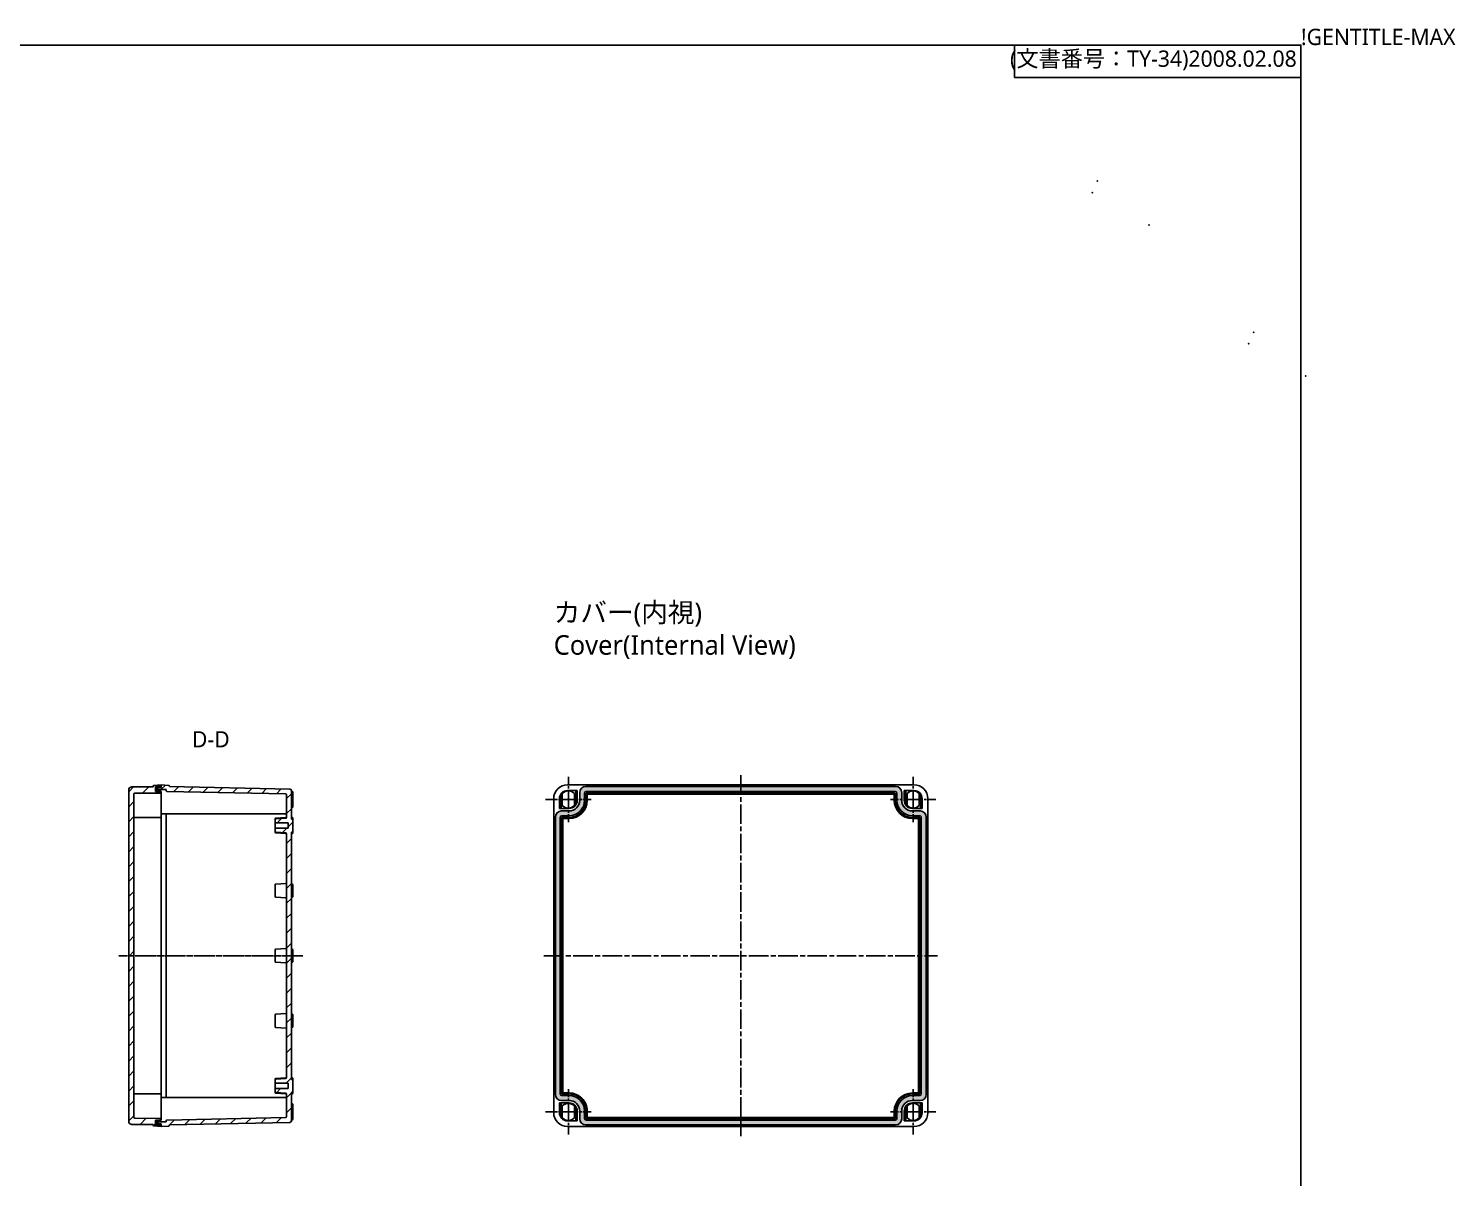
# Model space of a CAD drawing. Header units: millimetres. Extents: x -343 to 4465, y -1120 to 2065.
# Drawn here: x 2467 to 3344, y 424 to 1130 of the extents above; entities that cross this region are included whole.
import ezdxf

# ---------------------------------------------------------------- set-up
doc = ezdxf.new("R2010")
doc.units = ezdxf.units.MM
for name, pattern in [('AM_ISO08W050', [18, 12, -1.5, 3, -1.5]), ('AM_ISO08W050x2', [9, 6, -0.75, 1.5, -0.75]), ('CENTER', [2, 1.25, -0.25, 0.25, -0.25])]:
    doc.linetypes.add(name, pattern=pattern)
for name, color, linetype, lineweight in [('AM_10', 7, 'AM_ISO08W050', 50), ('AM_5', 3, 'Continuous', 25), ('AM_7', 4, 'AM_ISO08W050', 25), ('AM_8', 1, 'Continuous', 25), ('ｶﾞｽｹｯﾄ', 5, 'Continuous', 25), ('ﾄｯﾌﾟｶﾊﾞｰ', 7, 'Continuous', 25), ('ﾎﾞﾃﾞｨｰ', 2, 'Continuous', 25)]:
    doc.layers.add(name, color=color, linetype=linetype, lineweight=lineweight)
doc.styles.add('QCADDimTextStyle', font='')
doc.styles.get('QCADDimTextStyle').set_extended_font_data('Noto Sans JP')
pattern_1 = [(45, (-0.2999999999997307, -19.99999999998716), (-4.596194077712559, 4.59619407771256), [])]

# ---------------------------------------------------------------- blocks, each defined once
blk = doc.blocks.new('*S35')
at = {"layer": 'AM_10', "color": 7, "linetype": 'CENTER'}
for p, q in [((2253.300000000003, 685.2585850113971), (2253.300000000003, 665.2585850113971)), ((2253.300000000003, 435.2585850113971), (2253.300000000003, 455.2585850113971))]:
    blk.add_line(p, q, dxfattribs=at)
at = {"layer": 'AM_10', "color": 7, "linetype": 'AM_ISO08W050'}
for p, q in [((2263.300000000003, 675.2585850113971), (2273.300000000003, 675.2585850113971)), ((2263.300000000003, 445.2585850113971), (2273.300000000003, 445.2585850113971))]:
    blk.add_line(p, q, dxfattribs=at)
at = {"layer": 'AM_10', "color": 1, "linetype": 'CENTER'}
blk.add_line((2253.300000000003, 665.2585850113971), (2253.300000000003, 455.2585850113971), dxfattribs=at)
at = {"layer": 'AM_10', "color": 7, "linetype": 'Continuous'}
for points in [[(2263.300000000003, 676.5751099813972), (2263.300000000003, 673.942060041397), (2253.300000000003, 675.2585850113971)], [(2263.300000000003, 443.9420600413972), (2263.300000000003, 446.5751099813971), (2253.300000000003, 445.2585850113971)]]:
    blk.add_trace(points, dxfattribs=at)
at = {"layer": 'AM_10', "color": 7, "char_height": 10, "attachment_point": 5, "style": 'QCADDimTextStyle'}
for s, insert in [('D-D', (2578.800000000003, 693.2585850113946)), ('D', (2281.154315472397, 675.2585850113971)), ('D', (2281.154315472397, 445.2585850113971))]:
    blk.add_mtext(s, dxfattribs=dict(at, insert=insert))
blk = doc.blocks.new('TK-A3')
for p, q in [((359, 280), (359, 275)), ((359, 275), (403, 275))]:
    blk.add_line(p, q)
blk.add_lwpolyline([(0, 0), (403, 0), (403, 280), (0, 280.0000000000001)], close=True)
at = {"style": 'QCADDimTextStyle'}
blk.add_text('!GENTITLE-MAX', height=2.5, dxfattribs=at).set_placement((403, 280))
at = {"insert": (402.3592953827349, 276.108542987227), "char_height": 2.5, "width": 43.07840397728298, "attachment_point": 9, "style": 'QCADDimTextStyle'}
blk.add_mtext('(文書番号：TY-34)2008.02.08', dxfattribs=at)
blk = doc.blocks.new('*S36')
at = {"layer": 'AM_10', "color": 7, "linetype": 'CENTER'}
for p, q in [((2253.300000000003, 685.2585850113971), (2253.300000000003, 665.2585850113971)), ((2253.300000000003, 435.2585850113971), (2253.300000000003, 455.2585850113971))]:
    blk.add_line(p, q, dxfattribs=at)
at = {"layer": 'AM_10', "color": 7, "linetype": 'AM_ISO08W050'}
for p, q in [((2263.300000000003, 675.2585850113971), (2273.300000000003, 675.2585850113971)), ((2263.300000000003, 445.2585850113971), (2273.300000000003, 445.2585850113971))]:
    blk.add_line(p, q, dxfattribs=at)
at = {"layer": 'AM_10', "color": 1, "linetype": 'CENTER'}
blk.add_line((2253.300000000003, 665.2585850113971), (2253.300000000003, 455.2585850113971), dxfattribs=at)
at = {"layer": 'AM_10', "color": 7, "linetype": 'Continuous'}
for points in [[(2263.300000000003, 676.5751099813972), (2263.300000000003, 673.942060041397), (2253.300000000003, 675.2585850113971)], [(2263.300000000003, 443.9420600413972), (2263.300000000003, 446.5751099813971), (2253.300000000003, 445.2585850113971)]]:
    blk.add_trace(points, dxfattribs=at)
at = {"layer": 'AM_10', "color": 7, "char_height": 10, "attachment_point": 5, "style": 'QCADDimTextStyle'}
for s, insert in [('D-D', (2578.800000000003, 693.2585850113946)), ('D', (2281.154315472397, 675.2585850113971)), ('D', (2281.154315472397, 445.2585850113971))]:
    blk.add_mtext(s, dxfattribs=dict(at, insert=insert))

msp = doc.modelspace()

# ---------------------------------------------------------------- hatches: boundary and pattern name
at = {"layer": 'AM_8', "transparency": 33554687}
h = msp.add_hatch(dxfattribs=at)
h.set_pattern_fill('_U', color=256, scale=6.5, angle=45, style=0, pattern_type=0)
h.set_pattern_definition(pattern_1)
edge = h.paths.add_edge_path(flags=0)
edge.add_line((2531.500000000003, 560.2585850114262), (2528.300000000003, 560.2585850113946))
edge.add_line((2528.300000000003, 560.2585850113946), (2528.300000000003, 661.9600840496624))
edge.add_arc((2530.300000000003, 661.9600840496624), 2, 90.43386892692058, 180, ccw=False)
edge.add_line((2530.284855262148, 663.9600267080692), (2543.299999999533, 664.05858501141))
edge.add_line((2543.299999999533, 664.05858501141), (2543.300000000752, 664.3566135914272))
edge.add_arc((2543.800000000751, 664.3566135893823), 0.4999999999995453, 95.0796078596594, 179.9999997656604, ccw=False)
edge.add_line((2543.755730105612, 664.8546499097284), (2548.300000000005, 665.2585850114264))
edge.add_line((2548.300000000005, 665.2585850114264), (2548.300000000003, 664.2585850114106))
edge.add_line((2548.300000000003, 664.2585850114106), (2544.799999999062, 664.2585850114101))
edge.add_line((2544.799999999062, 664.2585850114101), (2544.799999999532, 661.2585850114264))
edge.add_line((2544.799999999532, 661.2585850114264), (2548.300000000003, 661.2585850114264))
edge.add_line((2548.300000000003, 661.2585850114264), (2548.300000000003, 660.2585850114264))
edge.add_line((2548.300000000003, 660.2585850114264), (2531.996213815539, 660.1351231877621))
edge.add_arc((2532.000000000003, 659.6351375231604), 0.4999999999999937, 90.43386892694666, 180)
edge.add_line((2531.500000000003, 659.6351375231604), (2531.500000000003, 560.2585850114262))
h = msp.add_hatch(dxfattribs=at)
h.set_pattern_fill('_U', color=256, scale=6.5, angle=45, style=0, pattern_type=0)
h.set_pattern_definition(pattern_1)
edge = h.paths.add_edge_path(flags=0)
edge.add_line((2625.300000000003, 560.258585011426), (2625.300000000004, 635.2930254097259))
edge.add_arc((2624.800000000004, 635.2930254097262), 0.4999999999990905, 0, 85.9143832201458)
edge.add_line((2624.835623524997, 635.7917547596408), (2618.764376475009, 636.2254152632111))
edge.add_arc((2618.800000000002, 636.7241446131254), 0.4999999999987986, 179.9999999998175, 265.914383220143, ccw=False)
edge.add_line((2618.300000000003, 636.724144613127), (2618.300000000004, 638.5585850114262))
edge.add_line((2618.300000000004, 638.5585850114262), (2626.300000000004, 638.5585850114262))
edge.add_line((2626.300000000004, 638.5585850114262), (2626.300000000004, 641.9585850114263))
edge.add_line((2626.300000000004, 641.9585850114263), (2618.300000000004, 641.9585850114263))
edge.add_line((2618.300000000004, 641.9585850114263), (2618.300000000004, 643.7930254097203))
edge.add_arc((2618.800000000012, 643.7930254097176), 0.5000000000086402, 94.08561678092423, 179.9999999996874, ccw=False)
edge.add_line((2618.764376475009, 644.2917547596411), (2624.835623524997, 644.7254152632113))
edge.add_arc((2624.799999999999, 645.2241446131314), 0.5000000000050842, 274.0856167804325, 360)
edge.add_line((2625.300000000004, 645.2241446131314), (2625.300000000004, 659.1800897730676))
edge.add_arc((2624.800000000004, 659.1800897730676), 0.5, 0, 88.76136532909692)
edge.add_line((2624.810808284703, 659.6799729403996), (2551.789191715303, 661.2588187040521))
edge.add_arc((2551.800000000002, 661.7587018713832), 0.4999999999990535, 179.9999999998567, 268.76136532919884, ccw=False)
edge.add_line((2551.300000000003, 661.7587018713845), (2551.300000000003, 662.3585850114099))
edge.add_line((2551.300000000003, 662.3585850114099), (2546.300000000003, 662.3585850114263))
edge.add_line((2546.300000000003, 662.3585850114263), (2546.300000000003, 663.5585850114265))
edge.add_line((2546.300000000003, 663.5585850114265), (2548.300000000003, 663.5585850114265))
edge.add_line((2548.300000000003, 663.5585850114265), (2548.300000000003, 665.2585850114264))
edge.add_line((2548.300000000003, 665.2585850114264), (2552.8332595048, 664.9563677110585))
edge.add_arc((2552.799999999533, 664.4574751321309), 0.4999999999995814, 0, 86.18592516513422, ccw=False)
edge.add_line((2553.299999999533, 664.4574751321309), (2553.299999999532, 664.30858501141))
edge.add_line((2553.299999999532, 664.30858501141), (2627.321616569401, 662.7081176261257))
edge.add_arc((2627.300000000003, 661.7083512914618), 0.999999999999955, 0, 88.76136532912301, ccw=False)
edge.add_line((2628.300000000003, 661.7083512914618), (2628.300000000003, 644.258585011426))
edge.add_line((2628.300000000003, 644.258585011426), (2628.800000000003, 644.2585850114259))
edge.add_arc((2628.800000000001, 643.758585011424), 0.500000000001819, 0, 89.99999999984368, ccw=False)
edge.add_line((2629.300000000003, 643.758585011424), (2629.300000000003, 636.7585850114258))
edge.add_arc((2628.800000000003, 636.7585850114257), 0.5, 270, 360, ccw=False)
edge.add_line((2628.800000000003, 636.2585850114257), (2628.300000000003, 636.258585011426))
edge.add_line((2628.300000000003, 636.258585011426), (2628.300000000003, 560.258585011426))
edge.add_line((2628.300000000003, 560.258585011426), (2625.300000000003, 560.258585011426))
h = msp.add_hatch(dxfattribs=at)
h.set_pattern_fill('_U', color=256, scale=6.5, angle=45, style=0, pattern_type=0)
h.set_pattern_definition(pattern_1)
edge = h.paths.add_edge_path(flags=0)
edge.add_line((2531.500000000003, 560.258585011368), (2528.300000000003, 560.2585850113978))
edge.add_line((2528.300000000003, 560.2585850113978), (2528.30000000006, 458.55708597313))
edge.add_arc((2530.30000000006, 458.5570859731311), 2, 180.000000000032, 269.5661310731114)
edge.add_line((2530.284855262206, 456.5571433147243), (2543.29999999959, 456.4585850113909))
edge.add_line((2543.29999999959, 456.4585850113909), (2543.300000000809, 456.1605564313736))
edge.add_arc((2543.800000000809, 456.1605564334188), 0.4999999999995453, 180.0000002343717, 264.9203921403727)
edge.add_line((2543.755730105671, 455.6625201130726), (2548.300000000063, 455.2585850113771))
edge.add_line((2548.300000000063, 455.2585850113771), (2548.300000000061, 456.258585011393))
edge.add_line((2548.300000000061, 456.258585011393), (2544.79999999912, 456.2585850113917))
edge.add_line((2544.79999999912, 456.2585850113917), (2544.799999999589, 459.2585850113752))
edge.add_line((2544.799999999589, 459.2585850113752), (2548.30000000006, 459.2585850113771))
edge.add_line((2548.30000000006, 459.2585850113771), (2548.300000000059, 460.2585850113772))
edge.add_line((2548.300000000059, 460.2585850113772), (2531.996213815595, 460.3820468350325))
edge.add_arc((2532.000000000059, 460.882032499634), 0.4999999999999937, 180.0000000000321, 269.56613107308533, ccw=False)
edge.add_line((2531.500000000059, 460.8820324996337), (2531.500000000003, 560.258585011368))
h = msp.add_hatch(dxfattribs=at)
h.set_pattern_fill('_U', color=256, scale=6.5, angle=45, style=0, pattern_type=0)
h.set_pattern_definition(pattern_1)
edge = h.paths.add_edge_path(flags=0)
edge.add_line((2625.300000000003, 560.2585850114206), (2625.300000000045, 485.2241446131207))
edge.add_arc((2624.800000000047, 485.2241446131203), 0.4999999999990905, 274.0856167798864, 360, ccw=False)
edge.add_line((2624.83562352504, 484.7254152632058), (2618.764376475052, 484.2917547596319))
edge.add_arc((2618.800000000045, 483.7930254097176), 0.4999999999987986, 94.08561677988907, 180.0000000002144)
edge.add_line((2618.300000000047, 483.7930254097157), (2618.300000000048, 481.9585850114166))
edge.add_line((2618.300000000048, 481.9585850114166), (2626.300000000047, 481.9585850114211))
edge.add_line((2626.300000000047, 481.9585850114211), (2626.300000000049, 478.5585850114209))
edge.add_line((2626.300000000049, 478.5585850114209), (2618.300000000049, 478.5585850114165))
edge.add_line((2618.300000000049, 478.5585850114165), (2618.30000000005, 476.7241446131224))
edge.add_arc((2618.800000000059, 476.7241446131254), 0.5000000000086402, 180.0000000003447, 265.9143832191077)
edge.add_line((2618.764376475056, 476.225415263202), (2624.835623525044, 475.7917547596352))
edge.add_arc((2624.800000000047, 475.293025409715), 0.5000000000050842, 0, 85.91438321959959, ccw=False)
edge.add_line((2625.300000000052, 475.293025409715), (2625.300000000058, 461.337080249779))
edge.add_arc((2624.800000000059, 461.3370802497788), 0.5, 271.23863467093514, 360, ccw=False)
edge.add_line((2624.810808284758, 460.8371970824468), (2551.78919171536, 459.2583513187534))
edge.add_arc((2551.800000000059, 458.7584681514224), 0.4999999999990535, 91.23863467083316, 180.0000000001753)
edge.add_line((2551.30000000006, 458.7584681514209), (2551.30000000006, 458.1585850113953))
edge.add_line((2551.30000000006, 458.1585850113953), (2546.30000000006, 458.1585850113761))
edge.add_line((2546.30000000006, 458.1585850113761), (2546.30000000006, 456.9585850113759))
edge.add_line((2546.30000000006, 456.9585850113759), (2548.300000000061, 456.958585011377))
edge.add_line((2548.300000000061, 456.958585011377), (2548.300000000061, 455.2585850113772))
edge.add_line((2548.300000000061, 455.2585850113772), (2552.833259504858, 455.5608023117478))
edge.add_arc((2552.799999999591, 456.0596948906752), 0.4999999999995814, 273.8140748348978, 360.0000000000842)
edge.add_line((2553.29999999959, 456.0596948906759), (2553.299999999591, 456.2085850113965))
edge.add_line((2553.299999999591, 456.2085850113965), (2627.321616569458, 457.8090523967221))
edge.add_arc((2627.30000000006, 458.808818731386), 0.999999999999955, 271.2386346709091, 360.0000000000321)
edge.add_line((2628.30000000006, 458.8088187313866), (2628.30000000005, 476.2585850114223))
edge.add_line((2628.30000000005, 476.2585850114223), (2628.80000000005, 476.2585850114227))
edge.add_arc((2628.800000000048, 476.7585850114246), 0.500000000001819, 270.0000000001884, 360)
edge.add_line((2629.30000000005, 476.7585850114246), (2629.300000000045, 483.7585850114232))
edge.add_arc((2628.800000000046, 483.758585011423), 0.5, 1.91342e-11, 90.00000000003196)
edge.add_line((2628.800000000046, 484.258585011423), (2628.300000000046, 484.2585850114224))
edge.add_line((2628.300000000046, 484.2585850114224), (2628.300000000003, 560.2585850114223))
edge.add_line((2628.300000000003, 560.2585850114223), (2625.300000000003, 560.2585850114206))
at = {"layer": 'ｶﾞｽｹｯﾄ', "transparency": 33554687}
for points in [[(2548.299999999532, 664.2585850114106), (2548.300000000003, 663.5585850114265), (2546.300000000003, 663.5585850114265), (2546.300000000002, 662.3585850114263), (2548.300000000005, 662.3585850114197), (2548.300000000003, 661.2585850114264), (2544.799999999532, 661.2585850114104), (2544.799999999062, 664.2585850114101)], [(2548.299999999591, 456.258585011393), (2548.300000000061, 456.958585011377), (2546.300000000061, 456.9585850113759), (2546.300000000059, 458.1585850113762), (2548.300000000061, 458.1585850113839), (2548.30000000006, 459.2585850113772), (2544.799999999589, 459.2585850113913), (2544.79999999912, 456.2585850113915)]]:
    msp.add_hatch(color=256, dxfattribs=at).paths.add_polyline_path(points, flags=0)
h = msp.add_hatch(color=256, dxfattribs=at)
edge = h.paths.add_edge_path(flags=0)
edge.add_line((2805.600000000007, 660.4585850113976), (2805.600000000006, 655.7585850113963))
edge.add_arc((2799.100000000005, 655.7585850113973), 6.500000000000454, 270.00000000000404, 360, ccw=False)
edge.add_line((2799.100000000005, 649.2585850113968), (2794.400000000006, 649.2585850113969))
edge.add_arc((2794.400000000007, 645.4585850113963), 3.800000000000636, 90.00000000000685, 179.9999999999897)
edge.add_line((2790.600000000006, 645.458585011397), (2790.600000000006, 475.0585850113982))
edge.add_arc((2794.400000000007, 475.0585850113993), 3.800000000001091, 180.0000000000171, 269.9999999999862)
edge.add_line((2794.400000000006, 471.2585850113982), (2799.100000000006, 471.258585011398))
edge.add_arc((2799.100000000005, 464.7585850113976), 6.500000000000341, 0, 89.99999999999591, ccw=False)
edge.add_line((2805.600000000005, 464.7585850113976), (2805.600000000005, 460.0585850113975))
edge.add_arc((2809.400000000005, 460.0585850113978), 3.800000000000181, 180.0000000000051, 270)
edge.add_line((2809.400000000005, 456.2585850113976), (2999.800000000005, 456.2585850113976))
edge.add_arc((2999.800000000005, 460.0585850113978), 3.800000000000181, 270, 360)
edge.add_line((3003.600000000005, 460.0585850113978), (3003.600000000004, 464.758585011398))
edge.add_arc((3010.100000000005, 464.7585850113975), 6.500000000000454, 90.00000000000398, 179.999999999996, ccw=False)
edge.add_line((3010.100000000004, 471.2585850113979), (3014.800000000004, 471.2585850113982))
edge.add_arc((3014.800000000003, 475.0585850113993), 3.800000000001148, 270.0000000000137, 360)
edge.add_line((3018.600000000004, 475.0585850113993), (3018.600000000004, 645.458585011397))
edge.add_arc((3014.800000000004, 645.4585850113963), 3.800000000000636, 1.02849e-11, 89.99999999999315)
edge.add_line((3014.800000000004, 649.2585850113969), (3010.100000000004, 649.258585011397))
edge.add_arc((3010.100000000005, 655.7585850113973), 6.500000000000341, 180.000000000008, 269.99999999999596, ccw=False)
edge.add_line((3003.600000000004, 655.7585850113963), (3003.600000000004, 660.4585850113976))
edge.add_arc((2999.800000000007, 660.4585850114004), 3.799999999996998, 0, 90.00000000002056)
edge.add_line((2999.800000000006, 664.2585850113974), (2809.400000000005, 664.2585850113975))
edge.add_arc((2809.400000000004, 660.4585850114004), 3.799999999997112, 89.99999999997942, 180.0000000000411)
edge = h.paths.add_edge_path(flags=0)
edge.add_line((3000.600000000005, 660.2585850113976), (3000.600000000004, 655.7585850113971))
edge.add_arc((3010.100000000003, 655.7585850113967), 9.499999999999545, 179.9999999999972, 270.0000000000026)
edge.add_line((3010.100000000004, 646.2585850113971), (3014.600000000005, 646.2585850113971))
edge.add_arc((3014.600000000005, 645.2585850113976), 0.9999999999995453, 1.1368683772161603e-13, 90.00000000002609, ccw=False)
edge.add_line((3015.600000000004, 645.2585850113976), (3015.600000000005, 475.258585011398))
edge.add_arc((3014.600000000005, 475.258585011398), 1, 269.999999999974, 360, ccw=False)
edge.add_line((3014.600000000004, 474.258585011398), (3010.100000000004, 474.2585850113981))
edge.add_arc((3010.100000000003, 464.7585850113984), 9.499999999999602, 89.99999999999726, 180.0000000000023)
edge.add_line((3000.600000000004, 464.758585011398), (3000.600000000004, 460.2585850113976))
edge.add_arc((2999.600000000004, 460.2585850113976), 1, 270, 360, ccw=False)
edge.add_line((2999.600000000004, 459.2585850113976), (2809.600000000006, 459.2585850113976))
edge.add_arc((2809.600000000006, 460.2585850113976), 1, 180, 270, ccw=False)
edge.add_line((2808.600000000006, 460.2585850113976), (2808.600000000006, 464.758585011398))
edge.add_arc((2799.100000000006, 464.7585850113984), 9.499999999999545, 0, 90.00000000000264)
edge.add_line((2799.100000000005, 474.2585850113979), (2794.600000000006, 474.2585850113981))
edge.add_arc((2794.600000000006, 475.2585850113994), 1.000000000001364, 180.0000000000782, 269.99999999997397, ccw=False)
edge.add_line((2793.600000000004, 475.2585850113981), (2793.600000000005, 645.2585850113971))
edge.add_arc((2794.600000000006, 645.2585850113957), 1.000000000001364, 90.00000000002592, 179.9999999999219, ccw=False)
edge.add_line((2794.600000000005, 646.258585011397), (2799.100000000006, 646.2585850113971))
edge.add_arc((2799.100000000006, 655.7585850113968), 9.499999999999657, 269.9999999999973, 360.000000000002)
edge.add_line((2808.600000000005, 655.7585850113971), (2808.600000000006, 660.2585850113976))
edge.add_arc((2809.600000000006, 660.2585850113976), 1, 90, 180, ccw=False)
edge.add_line((2809.600000000006, 661.2585850113976), (2999.600000000004, 661.2585850113975))
edge.add_arc((2999.600000000003, 660.2585850113962), 1.000000000001364, 0, 89.99999999994787, ccw=False)

# ---------------------------------------------------------------- linework, layer by layer
for p in [(3123.7450304045, 1036.341386163296), (3120.658917355891, 1029.333338492511), (3155.658917355891, 1009.333338492511), (3219.916264314468, 943.490432455435), (3216.83015126586, 936.4823847846507), (3251.83015126586, 916.4823847846507)]:
    msp.add_point(p)
at = {"layer": 'AM_7', "linetype": 'AM_ISO08W050x2'}
for p, q in [((2798.600000000005, 656.2585850113975), (2798.600000000005, 670.2585850113976)), ((3010.600000000005, 656.2585850113975), (3010.600000000005, 670.2585850113976)), ((2798.600000000005, 656.2585850113975), (2784.600000000005, 656.2585850113975)), ((2798.600000000005, 656.2585850113975), (2812.600000000005, 656.2585850113975)), ((2798.600000000005, 656.2585850113975), (2798.600000000005, 642.2585850113976)), ((3010.600000000005, 656.2585850113975), (2996.600000000005, 656.2585850113975)), ((3010.600000000005, 656.2585850113975), (3024.600000000005, 656.2585850113975)), ((3010.600000000005, 656.2585850113975), (3010.600000000005, 642.2585850113976)), ((2798.600000000005, 464.2585850113976), (2798.600000000005, 478.2585850113975)), ((3010.600000000005, 464.2585850113976), (3010.600000000005, 478.2585850113975)), ((2798.600000000005, 464.2585850113976), (2784.600000000005, 464.2585850113976)), ((2798.600000000005, 464.2585850113976), (2812.600000000005, 464.2585850113976)), ((2798.600000000005, 464.2585850113976), (2798.600000000005, 450.2585850113976)), ((3010.600000000005, 464.2585850113976), (2996.600000000005, 464.2585850113976)), ((3010.600000000005, 464.2585850113976), (3010.600000000005, 450.2585850113976)), ((3010.600000000005, 464.2585850113976), (3024.600000000005, 464.2585850113976))]:
    msp.add_line(p, q, dxfattribs=at)
at = {"layer": 'AM_7'}
for p, q in [((2904.600000000005, 671.2585850113976), (2904.600000000005, 449.2585850113975)), ((2634.300000000003, 560.2585850114262), (2522.300000000003, 560.2585850114262)), ((2635.300000000003, 560.2585850114262), (2522.300000000003, 560.2585850114262)), ((2783.600000000005, 560.2585850113976), (3025.600000000005, 560.2585850113976))]:
    msp.add_line(p, q, dxfattribs=at)
at = {"layer": 'ﾄｯﾌﾟｶﾊﾞｰ'}
for p, q in [((2528.300000000003, 560.2585850114262), (2528.300000000003, 661.9600840496624)), ((2543.299999999533, 664.05858501141), (2530.284855262148, 663.9600267080692)), ((2531.500000000003, 659.6351375231604), (2531.500000000003, 560.2585850114262)), ((2548.300000000003, 660.2585850114139), (2531.996213815539, 660.1351231877621)), ((2543.300000000752, 664.3566135893818), (2543.299999999533, 664.05858501141)), ((2548.300000000005, 665.2585850114264), (2543.755730105612, 664.8546499097284)), ((2548.299999999532, 664.2585850114106), (2544.799999999062, 664.2585850114101)), ((2544.799999999532, 664.2585850114102), (2544.799999999532, 661.2585850114264)), ((2544.799999999532, 661.2585850114264), (2548.300000000003, 661.2585850114264)), ((2548.300000000003, 665.2585850114264), (2548.300000000003, 664.2585850114106)), ((2548.300000000003, 661.2585850114264), (2548.300000000003, 560.2585850114262)), ((2794.100000000005, 650.7585850113971), (2794.100000000005, 659.7585850113976)), ((2794.850000000005, 659.9328196255722), (2794.850000000005, 652.584350397223)), ((2802.350000000005, 652.584350397223), (2802.350000000005, 659.9328196255722)), ((2803.100000000005, 661.7585850113973), (2803.100000000005, 652.7585850113961)), ((2804.100000000006, 655.7585850113971), (2804.100000000006, 661.7585850113971)), ((2805.600000000006, 655.7585850113971), (2805.600000000007, 660.4585850113976)), ((2808.600000000006, 655.7585850113971), (2808.600000000006, 660.2585850113976)), ((2809.400000000005, 664.2585850113975), (2904.600000000004, 664.2585850113974)), ((2809.600000000006, 661.2585850113975), (2904.600000000005, 661.2585850113975)), ((2809.600000000005, 660.2585850113975), (2904.600000000005, 660.2585850113976)), ((2809.600000000006, 655.7585850113971), (2809.600000000006, 660.2585850113976)), ((2810.225719264068, 659.6328657473357), (2904.600000000005, 659.6328657473357)), ((2810.225719264068, 655.7585850113971), (2810.225719264068, 659.6328657473357)), ((2999.800000000005, 664.2585850113975), (2904.600000000006, 664.2585850113974)), ((2999.600000000004, 661.2585850113975), (2904.600000000005, 661.2585850113975)), ((2999.600000000004, 660.2585850113975), (2904.600000000005, 660.2585850113976)), ((2998.974280735942, 659.6328657473357), (2904.600000000005, 659.6328657473357)), ((2998.974280735942, 655.7585850113971), (2998.974280735942, 659.6328657473357)), ((2999.600000000004, 655.7585850113971), (2999.600000000004, 660.2585850113976)), ((3000.600000000004, 655.7585850113971), (3000.600000000004, 660.2585850113976)), ((3003.600000000004, 655.7585850113971), (3003.600000000004, 660.4585850113976)), ((3005.100000000004, 655.7585850113971), (3005.100000000004, 661.7585850113971)), ((3006.100000000005, 661.7585850113973), (3006.100000000005, 652.7585850113961)), ((3006.850000000005, 652.584350397223), (3006.850000000005, 659.9328196255722)), ((3014.350000000005, 659.9328196255722), (3014.350000000005, 652.584350397223)), ((3015.100000000005, 650.7585850113971), (3015.100000000005, 659.7585850113976)), ((2793.100000000005, 650.7585850113971), (2799.100000000006, 650.7585850113971)), ((2794.400000000006, 649.258585011397), (2799.100000000006, 649.2585850113971)), ((3016.100000000005, 650.7585850113971), (3010.100000000004, 650.7585850113971)), ((3014.800000000004, 649.258585011397), (3010.100000000004, 649.2585850113971)), ((2548.300000000003, 645.25858501141), (2531.996213815539, 645.1351231877582)), ((2790.600000000006, 645.458585011397), (2790.600000000006, 560.2585850113971)), ((2793.600000000005, 645.2585850113971), (2793.600000000005, 560.2585850113971)), ((2794.600000000006, 646.2585850113971), (2799.100000000006, 646.2585850113971)), ((2794.600000000005, 645.2585850113971), (2794.600000000005, 560.2585850113971)), ((2794.600000000006, 645.2585850113971), (2799.100000000006, 645.2585850113971)), ((2795.225719264067, 644.6328657473352), (2799.100000000006, 644.6328657473352)), ((2795.225719264067, 644.6328657473352), (2795.225719264067, 560.2585850113971)), ((3014.600000000005, 646.2585850113971), (3010.100000000004, 646.2585850113971)), ((3014.600000000004, 645.2585850113971), (3010.100000000004, 645.2585850113971)), ((3013.974280735943, 644.6328657473352), (3010.100000000004, 644.6328657473352)), ((3013.974280735943, 644.6328657473352), (3013.974280735943, 560.2585850113971)), ((3014.600000000005, 645.2585850113971), (3014.600000000005, 560.2585850113971)), ((3015.600000000005, 645.2585850113971), (3015.600000000005, 560.2585850113971)), ((3018.600000000004, 645.458585011397), (3018.600000000004, 560.2585850113971)), ((2528.300000000003, 560.2585850113662), (2528.30000000006, 458.55708597313)), ((2531.500000000058, 460.8820324996338), (2531.500000000003, 560.258585011368)), ((2548.30000000006, 459.2585850113772), (2548.300000000003, 560.2585850113775)), ((2790.600000000006, 475.0585850113982), (2790.600000000006, 560.258585011398)), ((2793.600000000005, 475.258585011398), (2793.600000000005, 560.258585011398)), ((2794.600000000005, 475.258585011398), (2794.600000000005, 560.258585011398)), ((2795.225719264067, 475.8843042754599), (2795.225719264067, 560.258585011398)), ((3013.974280735943, 475.8843042754599), (3013.974280735943, 560.258585011398)), ((3014.600000000005, 475.258585011398), (3014.600000000005, 560.258585011398)), ((3015.600000000005, 475.258585011398), (3015.600000000005, 560.258585011398)), ((3018.600000000004, 475.0585850113982), (3018.600000000004, 560.258585011398)), ((2548.30000000005, 475.2585850113937), (2531.996213815586, 475.3820468350363)), ((2794.600000000006, 475.258585011398), (2799.100000000006, 475.258585011398)), ((2794.600000000006, 474.2585850113981), (2799.100000000006, 474.2585850113981)), ((2795.225719264067, 475.8843042754599), (2799.100000000006, 475.8843042754599)), ((3013.974280735943, 475.8843042754599), (3010.100000000004, 475.8843042754599)), ((3014.600000000004, 475.258585011398), (3010.100000000004, 475.258585011398)), ((3014.600000000005, 474.2585850113981), (3010.100000000004, 474.2585850113981)), ((2793.100000000005, 469.758585011398), (2799.100000000006, 469.758585011398)), ((2794.100000000005, 469.758585011398), (2794.100000000005, 460.7585850113975)), ((2794.400000000006, 471.2585850113981), (2799.100000000006, 471.258585011398)), ((2794.850000000005, 460.5843503972229), (2794.850000000005, 467.9328196255721)), ((2802.350000000005, 467.9328196255721), (2802.350000000005, 460.5843503972229)), ((2803.100000000005, 458.7585850113979), (2803.100000000005, 467.7585850113991)), ((3006.100000000005, 458.7585850113979), (3006.100000000005, 467.7585850113991)), ((3006.850000000005, 467.9328196255721), (3006.850000000005, 460.5843503972229)), ((3014.800000000004, 471.2585850113981), (3010.100000000004, 471.258585011398)), ((3016.100000000005, 469.758585011398), (3010.100000000004, 469.758585011398)), ((3014.350000000005, 460.5843503972229), (3014.350000000005, 467.9328196255721)), ((3015.100000000005, 469.758585011398), (3015.100000000005, 460.7585850113975)), ((2543.29999999959, 456.4585850113909), (2530.284855262206, 456.5571433147243)), ((2548.300000000059, 460.2585850113897), (2531.996213815595, 460.3820468350323)), ((2543.30000000081, 456.1605564334191), (2543.29999999959, 456.4585850113909)), ((2544.799999999589, 459.2585850113752), (2548.30000000006, 459.2585850113772)), ((2544.79999999959, 456.2585850113914), (2544.799999999589, 459.2585850113752)), ((2548.299999999591, 456.258585011393), (2544.79999999912, 456.2585850113915)), ((2548.300000000061, 455.2585850113772), (2548.300000000061, 456.258585011393)), ((2804.100000000006, 464.758585011398), (2804.100000000006, 458.758585011398)), ((2805.600000000006, 464.758585011398), (2805.600000000007, 460.0585850113975)), ((2808.600000000006, 464.758585011398), (2808.600000000006, 460.2585850113976)), ((2809.400000000005, 456.2585850113976), (2904.600000000004, 456.2585850113978)), ((2809.600000000006, 464.758585011398), (2809.600000000006, 460.2585850113976)), ((2809.600000000005, 460.2585850113976), (2904.600000000005, 460.2585850113976)), ((2809.600000000006, 459.2585850113976), (2904.600000000005, 459.2585850113976)), ((2810.225719264068, 464.758585011398), (2810.225719264068, 460.8843042754594)), ((2810.225719264068, 460.8843042754594), (2904.600000000005, 460.8843042754594)), ((2998.974280735942, 460.8843042754594), (2904.600000000005, 460.8843042754594)), ((2999.600000000004, 460.2585850113976), (2904.600000000005, 460.2585850113976)), ((2999.600000000004, 459.2585850113976), (2904.600000000005, 459.2585850113976)), ((2999.800000000005, 456.2585850113976), (2904.600000000006, 456.2585850113978)), ((2998.974280735942, 464.758585011398), (2998.974280735942, 460.8843042754594)), ((2999.600000000004, 464.758585011398), (2999.600000000004, 460.2585850113976)), ((3000.600000000004, 464.758585011398), (3000.600000000004, 460.2585850113976)), ((3003.600000000004, 464.758585011398), (3003.600000000004, 460.0585850113975)), ((3005.100000000004, 464.758585011398), (3005.100000000004, 458.758585011398)), ((2548.300000000063, 455.2585850113772), (2543.755730105671, 455.6625201130726))]:
    msp.add_line(p, q, dxfattribs=at)
for points in [[(2904.600000000005, 665.2585850113975), (2798.100000000005, 665.2585850113975, 0.4142135623730951), (2789.600000000005, 656.7585850113975), (2789.600000000005, 560.2585850113971)], [(2804.100000000006, 661.7585850113971), (2798.100000000005, 661.7585850113975, 0.4142135623730951), (2793.100000000005, 656.7585850113975), (2793.100000000005, 650.7585850113971)], [(2904.600000000005, 665.2585850113975), (3011.100000000005, 665.2585850113975, -0.4142135623730951), (3019.600000000005, 656.7585850113975), (3019.600000000005, 560.2585850113971)], [(3005.100000000004, 661.7585850113971), (3011.100000000005, 661.7585850113975, -0.4142135623730951), (3016.100000000005, 656.7585850113975), (3016.100000000005, 650.7585850113971)], [(2904.600000000005, 455.2585850113976), (2798.100000000005, 455.2585850113976, -0.4142135623730951), (2789.600000000005, 463.7585850113976), (2789.600000000005, 560.258585011398)], [(2904.600000000005, 455.2585850113976), (3011.100000000005, 455.2585850113976, 0.4142135623730951), (3019.600000000005, 463.7585850113976), (3019.600000000005, 560.258585011398)], [(2804.100000000006, 458.758585011398), (2798.100000000005, 458.7585850113976, -0.4142135623730951), (2793.100000000005, 463.7585850113976), (2793.100000000005, 469.758585011398)], [(3005.100000000004, 458.758585011398), (3011.100000000005, 458.7585850113976, 0.4142135623730951), (3016.100000000005, 463.7585850113976), (3016.100000000005, 469.758585011398)]]:
    msp.add_lwpolyline(points, format="xyb", dxfattribs=at)
for centre, radius, start, end in [((2530.300000000003, 661.9600840496624), 2, 90.433868926923, 180), ((2532.000000000003, 659.6351375231604), 0.5, 90.43386892692283, 180), ((2543.800000000752, 664.3566135893818), 0.5, 95.07960785969252, 180), ((2798.600000000005, 656.2585850113975), 5.25, 44.4153085972087, 135.5846914027913), ((2809.400000000005, 660.4585850113976), 3.799999999999999, 90, 180), ((2809.600000000006, 660.2585850113976), 1, 90, 180), ((2999.600000000004, 660.2585850113976), 1, 0, 90), ((2999.800000000005, 660.4585850113976), 3.799999999999999, 0, 90), ((3010.600000000005, 656.2585850113975), 5.25, 44.41530859719327, 135.5846914028067), ((2794.400000000006, 645.458585011397), 3.799999999999999, 90, 180), ((2798.600000000005, 656.2585850113975), 5.25, 224.4153085972087, 315.5846914027913), ((2799.100000000006, 655.7585850113971), 5, 270, 0), ((2799.100000000006, 655.7585850113971), 6.5, 270, 0), ((2799.100000000006, 655.7585850113971), 9.5, 270, 0), ((2799.100000000006, 655.7585850113971), 10.5, 270, 0), ((2799.100000000006, 655.7585850113971), 11.1257192640619, 270, 0), ((3010.100000000004, 655.7585850113971), 11.1257192640619, 180, 270), ((3010.100000000004, 655.7585850113971), 10.5, 180, 270), ((3010.100000000004, 655.7585850113971), 9.5, 180, 270), ((3010.100000000004, 655.7585850113971), 6.5, 180, 270), ((3010.100000000004, 655.7585850113971), 5, 180, 270), ((3010.600000000005, 656.2585850113975), 5.25, 224.4153085971931, 315.5846914028068), ((3014.800000000004, 645.458585011397), 3.799999999999999, 0, 90), ((2532.000000000003, 644.6351375231563), 0.5, 90.4338689269206, 180), ((2794.600000000006, 645.2585850113971), 1, 90, 180), ((3014.600000000005, 645.2585850113971), 1, 0, 90), ((2532.00000000005, 475.882032499638), 0.5, 180.000000000026, 269.5661310731114), ((2794.400000000006, 475.0585850113982), 3.799999999999999, 180, 270), ((2794.600000000006, 475.258585011398), 1, 180, 270), ((2799.100000000006, 464.758585011398), 11.1257192640619, 0, 90.00000000000001), ((2799.100000000006, 464.758585011398), 10.5, 0, 90), ((2799.100000000006, 464.758585011398), 9.5, 0, 90), ((3010.100000000004, 464.758585011398), 11.1257192640619, 90.00000000000001, 180), ((3010.100000000004, 464.758585011398), 10.5, 90.00000000000001, 180), ((3010.100000000004, 464.758585011398), 9.5, 90.00000000000001, 180), ((3014.600000000005, 475.258585011398), 1, 270, 0), ((3014.800000000004, 475.0585850113982), 3.799999999999999, 270, 0), ((2798.600000000005, 464.2585850113976), 5.25, 44.41530859720784, 135.5846914027921), ((2799.100000000006, 464.758585011398), 6.5, 0, 90), ((2799.100000000006, 464.758585011398), 5, 0, 90), ((3010.100000000004, 464.758585011398), 6.5, 90.00000000000001, 180), ((3010.100000000004, 464.758585011398), 5, 90.00000000000001, 180), ((3010.600000000005, 464.2585850113976), 5.25, 44.41530859719157, 135.5846914028084), ((2530.30000000006, 458.5570859731311), 2, 180.000000000026, 269.5661310731091), ((2532.000000000059, 460.882032499634), 0.5, 180.000000000026, 269.5661310731092), ((2798.600000000005, 464.2585850113976), 5.25, 224.4153085972079, 315.5846914027921), ((2809.400000000005, 460.0585850113975), 3.799999999999999, 180, 270), ((2809.600000000006, 460.2585850113976), 1, 180, 270), ((2999.600000000004, 460.2585850113976), 1, 270, 0), ((2999.800000000005, 460.0585850113975), 3.799999999999999, 270, 0), ((3010.600000000005, 464.2585850113976), 5.25, 224.4153085971916, 315.5846914028085), ((2543.80000000081, 456.1605564334192), 0.5, 180.000000000026, 264.9203921403395)]:
    msp.add_arc(centre, radius, start, end, dxfattribs=at)
at = {"layer": 'ﾎﾞﾃﾞｨｰ'}
for p, q in [((2548.300000000003, 663.5585850114265), (2546.300000000003, 663.5585850114265)), ((2546.300000000003, 662.3585850114263), (2546.300000000003, 663.5585850114265)), ((2551.300000000003, 662.3585850114099), (2546.300000000002, 662.3585850114263)), ((2548.300000000003, 665.2585850114264), (2548.300000000003, 663.5585850114265)), ((2548.300000000003, 665.2585850114264), (2552.8332595048, 664.9563677110585)), ((2551.300000000003, 661.7587018713845), (2551.300000000003, 662.3585850114099)), ((2551.789191715303, 661.2588187040521), (2624.810808284703, 659.6799729403995)), ((2553.299999999532, 664.4574751321305), (2553.299999999532, 664.30858501141)), ((2553.299999999532, 664.30858501141), (2627.321616569401, 662.7081176261257)), ((2625.300000000004, 659.1800897730676), (2625.300000000004, 645.224144613127)), ((2628.300000000003, 644.258585011426), (2628.300000000003, 661.7083512914618)), ((2628.300000000003, 661.1585850114265), (2628.800000000003, 661.1585850114265)), ((2629.300000000002, 651.8585850114264), (2629.300000000003, 660.6585850114266)), ((2628.300000000003, 651.3585850114264), (2628.800000000003, 651.3585850114264)), ((2624.800000000004, 647.3585850114259), (2548.300000000003, 647.3585850114259)), ((2551.300000000003, 560.2585850114262), (2551.300000000003, 647.3585850114259)), ((2618.300000000004, 644.2930254097254), (2618.300000000004, 643.7930254097254)), ((2618.300000000004, 636.724144613127), (2618.300000000004, 643.7930254097254)), ((2626.300000000004, 641.9585850114263), (2618.300000000004, 641.9585850114263)), ((2618.764376475009, 644.7917547596412), (2624.835623524997, 645.2254152632117)), ((2618.764376475009, 644.2917547596408), (2624.835623524997, 644.7254152632113)), ((2626.300000000004, 638.5585850114262), (2626.300000000004, 641.9585850114263)), ((2628.800000000003, 645.1585850114261), (2628.300000000003, 645.1585850114261)), ((2628.300000000003, 644.258585011426), (2628.800000000003, 644.258585011426)), ((2629.300000000003, 644.6585850114261), (2629.300000000003, 635.8585850114264)), ((2629.300000000003, 643.758585011426), (2629.300000000003, 636.7585850114259)), ((2626.300000000004, 638.5585850114262), (2618.300000000004, 638.5585850114262)), ((2618.300000000004, 636.224144613127), (2618.300000000004, 636.724144613127)), ((2624.835623524997, 635.7917547596408), (2618.764376475009, 636.2254152632113)), ((2624.835623524997, 635.2917547596412), (2618.764376475009, 635.7254152632117)), ((2625.300000000004, 635.2930254097254), (2625.300000000004, 560.2585850114262)), ((2628.300000000003, 560.2585850114262), (2628.300000000003, 636.258585011426)), ((2628.800000000003, 636.258585011426), (2628.300000000003, 636.258585011426)), ((2628.800000000003, 635.3585850114264), (2628.300000000003, 635.3585850114264)), ((2618.300000000004, 596.7241446131267), (2618.300000000004, 603.7930254097257)), ((2618.764376475009, 604.291754759641), (2624.835623524997, 604.7254152632115)), ((2628.300000000003, 604.2585850114262), (2628.800000000003, 604.2585850114262)), ((2629.300000000003, 603.7585850114262), (2629.300000000003, 596.7585850114262)), ((2624.835623524997, 595.791754759641), (2618.764376475009, 596.2254152632115)), ((2628.800000000003, 596.2585850114262), (2628.300000000003, 596.2585850114262)), ((2618.300000000004, 560.2585850114262), (2618.300000000004, 563.7930254097256)), ((2618.764376475009, 564.2917547596409), (2624.835623524998, 564.7254152632113)), ((2628.300000000003, 564.2585850114262), (2628.800000000003, 564.2585850114262)), ((2629.300000000003, 563.7585850114262), (2629.300000000003, 560.2585850114262)), ((2551.300000000003, 560.258585011379), (2551.300000000051, 473.1585850113794)), ((2618.300000000004, 560.2585850114166), (2618.300000000005, 556.7241446131171)), ((2618.764376475012, 556.2254152632021), (2624.835623525, 555.7917547596352)), ((2625.300000000045, 485.2241446131212), (2625.300000000004, 560.2585850114205)), ((2628.300000000003, 560.2585850114222), (2628.300000000046, 484.2585850114224)), ((2628.300000000005, 556.2585850114222), (2628.800000000005, 556.2585850114224)), ((2629.300000000005, 556.7585850114227), (2629.300000000003, 560.2585850114227)), ((2618.300000000024, 523.793025409716), (2618.300000000028, 516.724144613117)), ((2624.835623525017, 524.7254152632055), (2618.764376475029, 524.2917547596315)), ((2628.800000000023, 524.2585850114225), (2628.300000000023, 524.2585850114222)), ((2629.300000000027, 516.7585850114227), (2629.300000000024, 523.7585850114227)), ((2618.764376475034, 516.225415263202), (2624.835623525022, 515.791754759635)), ((2628.300000000028, 516.2585850114222), (2628.800000000028, 516.2585850114225)), ((2618.300000000046, 484.2930254097158), (2618.300000000046, 483.7930254097158)), ((2618.300000000046, 483.7930254097158), (2618.300000000051, 476.7241446131173)), ((2624.835623525039, 485.2254152632053), (2618.764376475052, 484.7917547596312)), ((2624.83562352504, 484.7254152632057), (2618.764376475052, 484.2917547596317)), ((2628.800000000045, 485.1585850114223), (2628.300000000045, 485.1585850114219)), ((2628.800000000045, 484.2585850114227), (2628.300000000046, 484.2585850114224)), ((2629.30000000005, 475.8585850114228), (2629.300000000045, 484.6585850114226)), ((2629.300000000049, 476.7585850114229), (2629.300000000046, 483.7585850114229)), ((2626.300000000047, 481.9585850114211), (2618.300000000048, 481.9585850114166)), ((2626.300000000049, 478.5585850114209), (2618.300000000049, 478.5585850114165)), ((2618.300000000051, 476.2241446131173), (2618.300000000051, 476.7241446131173)), ((2618.764376475056, 476.2254152632023), (2624.835623525044, 475.7917547596352)), ((2618.764376475056, 475.7254152632018), (2624.835623525044, 475.2917547596346)), ((2625.300000000058, 461.337080249779), (2625.300000000051, 475.2930254097196)), ((2626.300000000047, 481.9585850114211), (2626.300000000049, 478.5585850114209)), ((2628.30000000005, 476.2585850114223), (2628.30000000006, 458.8088187313866)), ((2628.30000000005, 476.2585850114223), (2628.80000000005, 476.2585850114227)), ((2628.80000000005, 475.3585850114226), (2628.30000000005, 475.3585850114222)), ((2624.800000000052, 473.1585850114205), (2548.300000000052, 473.1585850113778)), ((2628.300000000054, 469.158585011422), (2628.800000000054, 469.1585850114223)), ((2629.300000000054, 468.6585850114226), (2629.300000000059, 459.8585850114224)), ((2551.30000000006, 458.1585850113953), (2546.300000000059, 458.1585850113762)), ((2546.30000000006, 458.1585850113762), (2546.300000000061, 456.9585850113759)), ((2548.300000000061, 456.958585011377), (2546.300000000061, 456.9585850113759)), ((2548.300000000061, 455.2585850113772), (2548.300000000061, 456.958585011377)), ((2551.30000000006, 458.7584681514208), (2551.30000000006, 458.1585850113953)), ((2551.78919171536, 459.2583513187535), (2624.810808284758, 460.8371970824468)), ((2553.299999999591, 456.2085850113965), (2627.321616569458, 457.8090523967221)), ((2553.299999999591, 456.0596948906759), (2553.299999999591, 456.2085850113965)), ((2628.30000000006, 459.3585850114218), (2628.800000000059, 459.3585850114221)), ((2548.300000000061, 455.2585850113772), (2552.833259504858, 455.5608023117477))]:
    msp.add_line(p, q, dxfattribs=at)
for centre, radius, start, end in [((2551.800000000003, 661.7587018713841), 0.5, 179.9999999999566, 268.761365329111), ((2552.799999999532, 664.4574751321305), 0.5, 0, 86.18592516510353), ((2624.800000000004, 659.1800897730676), 0.5, 0, 88.76136532911099), ((2627.300000000003, 661.7083512914618), 1, 0, 88.76136532911106), ((2628.800000000003, 660.6585850114266), 0.5, 0, 90), ((2628.800000000003, 651.8585850114264), 0.5, 270, 0), ((2618.800000000004, 644.2930254097259), 0.5, 94.08561678000365, 180), ((2618.800000000004, 643.7930254097254), 0.5, 94.08561678000365, 180), ((2624.800000000004, 646.8585850114259), 0.5, 0, 90), ((2624.800000000004, 645.724144613127), 0.5, 274.0856167800036, 0), ((2624.800000000004, 645.224144613127), 0.5, 274.0856167800036, 0), ((2628.800000000003, 644.6585850114261), 0.5, 0, 90), ((2628.800000000003, 643.758585011426), 0.5, 0, 90), ((2618.800000000004, 636.724144613127), 0.5, 180, 265.9143832200484), ((2618.800000000004, 636.224144613127), 0.5, 180, 265.9143832200484), ((2624.800000000004, 635.2930254097254), 0.5, 0, 85.91438322004832), ((2624.800000000004, 634.7930254097259), 0.5, 0, 85.91438322004832), ((2628.800000000003, 636.7585850114259), 0.5, 270, 0), ((2628.800000000003, 635.8585850114264), 0.5, 270, 0), ((2618.800000000004, 603.7930254097257), 0.5, 94.08561678000365, 180), ((2618.800000000004, 596.7241446131267), 0.5, 180, 265.9143832200484), ((2624.800000000004, 605.2241446131268), 0.5, 274.0856167800036, 0), ((2628.800000000003, 603.7585850114262), 0.5, 0, 90), ((2628.800000000003, 596.7585850114262), 0.5, 270, 0), ((2624.800000000004, 595.2930254097257), 0.5, 0, 85.91438322004832), ((2618.800000000004, 563.7930254097256), 0.5, 94.08561678000365, 180), ((2624.800000000004, 565.2241446131267), 0.5, 274.0856167800036, 0), ((2628.800000000003, 563.7585850114262), 0.5, 0, 90), ((2618.800000000006, 556.7241446131173), 0.5, 180.000000000026, 265.9143832200285), ((2624.800000000006, 555.2930254097197), 0.5, 2.60551e-11, 85.91438322002854), ((2628.800000000005, 556.7585850114225), 0.5, 270.0000000000321, 2.60551e-11), ((2618.800000000024, 523.7930254097163), 0.5, 94.08561677998362, 180.000000000026), ((2624.800000000023, 525.2241446131208), 0.5, 274.0856167799836, 2.60551e-11), ((2628.800000000024, 523.7585850114225), 0.5, 2.60551e-11, 90.00000000003206), ((2618.800000000028, 516.7241446131173), 0.5, 180.000000000026, 265.9143832200285), ((2624.800000000029, 515.2930254097197), 0.5, 2.60551e-11, 85.91438322002854), ((2628.800000000027, 516.7585850114225), 0.5, 270.0000000000321, 2.60551e-11), ((2618.800000000046, 484.2930254097161), 0.5, 94.08561677998362, 180.000000000026), ((2618.800000000046, 483.793025409716), 0.5, 94.08561677998362, 180.000000000026), ((2624.800000000045, 485.7241446131205), 0.5, 274.0856167799836, 2.60551e-11), ((2624.800000000045, 485.2241446131209), 0.5, 274.0856167799836, 2.60551e-11), ((2628.800000000045, 484.6585850114223), 0.5, 2.60551e-11, 90.00000000003206), ((2628.800000000046, 483.7585850114227), 0.5, 2.60551e-11, 90.00000000003206), ((2618.80000000005, 476.7241446131175), 0.5, 180.000000000026, 265.9143832200285), ((2618.80000000005, 476.2241446131171), 0.5, 180.000000000026, 265.9143832200285), ((2624.800000000051, 475.2930254097194), 0.5, 2.60551e-11, 85.91438322002854), ((2624.800000000051, 474.7930254097195), 0.5, 2.60551e-11, 85.91438322002854), ((2628.80000000005, 476.7585850114227), 0.5, 270.0000000000321, 2.60551e-11), ((2628.80000000005, 475.8585850114226), 0.5, 270.0000000000321, 2.60551e-11), ((2624.800000000052, 473.6585850114205), 0.5, 270.0000000000321, 2.60551e-11), ((2628.800000000054, 468.6585850114223), 0.5, 2.60551e-11, 90.00000000003206), ((2551.80000000006, 458.7584681514215), 0.5, 91.23863467092107, 180.0000000000781), ((2624.800000000059, 461.3370802497788), 0.5, 271.2386346709211, 2.60551e-11), ((2627.30000000006, 458.808818731386), 1, 271.2386346709211, 2.60551e-11), ((2628.800000000059, 459.8585850114221), 0.5, 270.0000000000321, 2.60551e-11), ((2552.799999999591, 456.0596948906757), 0.5, 273.8140748349286, 2.60551e-11)]:
    msp.add_arc(centre, radius, start, end, dxfattribs=at)

# ---------------------------------------------------------------- block references
at = {"lineweight": 0, "xscale": 4, "yscale": 4, "zscale": 4}
msp.add_blockref('TK-A3', (1637, 0), dxfattribs=at)
at = {"layer": 'AM_10'}
for name in ['*S35', '*S36']:
    msp.add_blockref(name, (0, 0), dxfattribs=at)

# ---------------------------------------------------------------- texts
at = {"layer": 'AM_5', "color": 2, "insert": (2789.600000000005, 777.2585850113946), "char_height": 12, "width": 158.787657639809, "attachment_point": 1, "style": 'QCADDimTextStyle'}
msp.add_mtext('{\\fNoto Sans JP|b0|i0|c128|p49;\\C0;カバー(内視)\\PCover(Internal View)}', dxfattribs=at)

doc.saveas('drawing.dxf')
